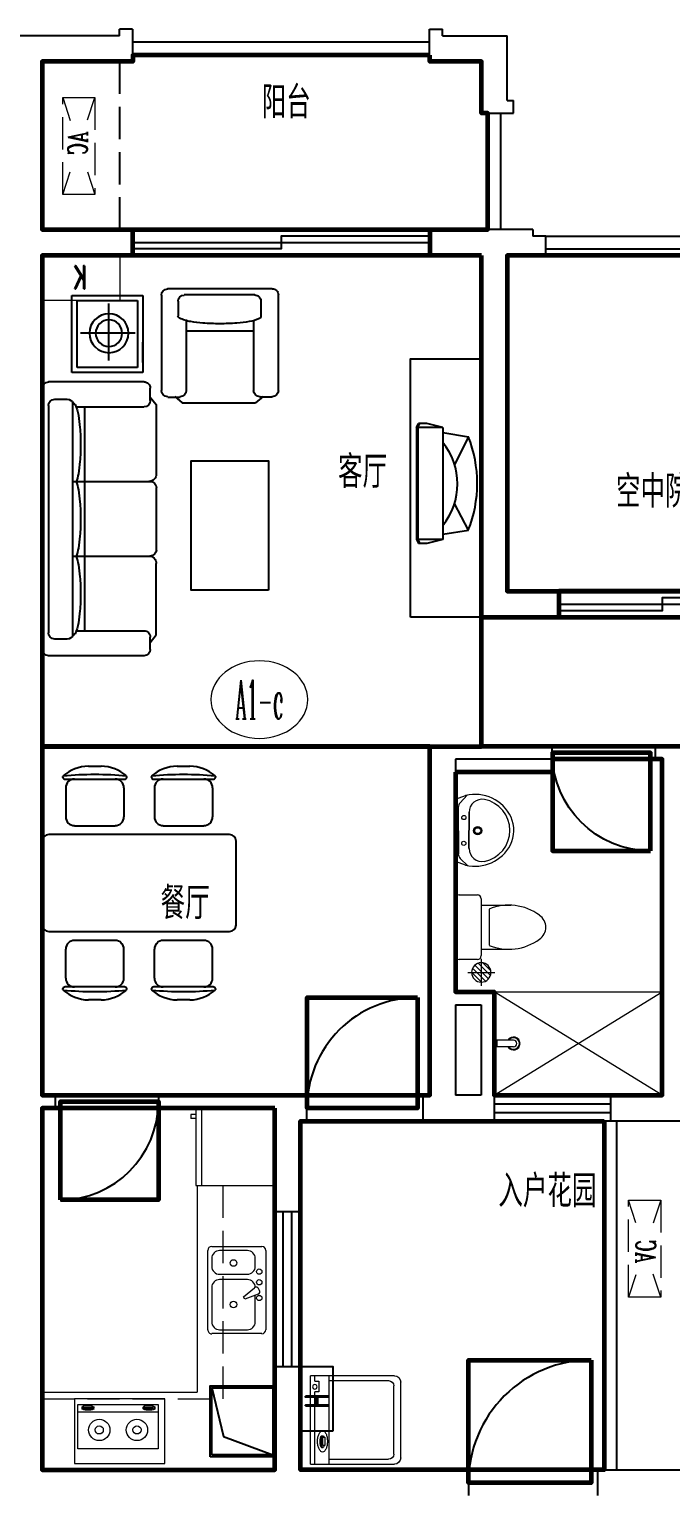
# Model space of a CAD drawing. Extents: x -503269 to -469069, y -592911 to -562261.
# Drawn here: x -486169 to -481203, y -573961 to -562611 of the extents above; entities that cross this region are included whole.
import ezdxf
from ezdxf.enums import TextEntityAlignment as Align

# ---------------------------------------------------------------- set-up
doc = ezdxf.new("R2010")
doc.units = 0
doc.header["$LTSCALE"] = 1000
doc.header["$MEASUREMENT"] = 0
doc.linetypes.add('DASH', pattern=[0.35, 0.25, -0.1])
doc.layers.get('0').update_dxf_attribs({"linetype": 'CONTINUOUS'})
for name, color, linetype, lineweight in [('AC', 11, 'CONTINUOUS', 9), ('axis3', 134, 'CONTINUOUS', 13), ('FUR1', 223, 'CONTINUOUS', 0), ('GT_卫生间', 5, 'CONTINUOUS', 60), ('GT_厨房', 4, 'CONTINUOUS', 60), ('GT_客厅', 2, 'CONTINUOUS', 60), ('GT_花园', 74, 'CONTINUOUS', 60), ('GT_过道', 30, 'CONTINUOUS', 60), ('GT_门', 245, 'CONTINUOUS', 60), ('GT_阳台', 6, 'CONTINUOUS', 60), ('GT_餐厅', 3, 'CONTINUOUS', 60), ('PS', 30, 'CONTINUOUS', 9), ('房间名称', 7, 'CONTINUOUS', 9)]:
    doc.layers.add(name, color=color, linetype=linetype, lineweight=lineweight)
for name, color, linetype in [('F', 8, 'CONTINUOUS'), ('FUR', 8, 'CONTINUOUS'), ('STAIR', 3, 'CONTINUOUS'), ('WALL', 2, 'CONTINUOUS'), ('WINDOW', 3, 'CONTINUOUS'), ('WINDOW_TEXT', 7, 'CONTINUOUS'), ('栏杆', 140, 'CONTINUOUS'), ('烟道', 193, 'CONTINUOUS'), ('热水器', 193, 'CONTINUOUS')]:
    doc.layers.add(name, color=color, linetype=linetype)
doc.styles.add('_HZTXT1', font='romand.shx', dxfattribs={"width": 0.7, "bigfont": 'hztxt.shx'})
doc.styles.add('_ROMANC', font='ROMANC', dxfattribs={"width": 0.6})
doc.styles.add('COMP', font='COMPLEX', dxfattribs={"bigfont": 'hztxt'})
doc.styles.add('DIM_FONT', font='ROMAND.shx', dxfattribs={"width": 0.7})
doc.styles.add('SIMPLEX', font='SIMPLEX.SHX')
doc.styles.get("Standard").update_dxf_attribs({"font": 'GBENOR', "bigfont": 'GBCBIG'})
doc.styles.add('ZBHZ', font='simplex.shx', dxfattribs={"width": 0.7, "bigfont": 'zbhz.shx'})

# ---------------------------------------------------------------- blocks, each defined once
blk = doc.blocks.new('_C10HGB')
at = {"linetype": 'DASH'}
for p, q in [((0, 250), (177, 191)), ((750, 250), (573, 191)), ((172, 57), (0, 0)), ((575, 58), (750, 0))]:
    blk.add_line(p, q, dxfattribs=at)
blk.add_lwpolyline([(750, 0), (750, 250), (0, 250), (0, 0), (750, 0)], dxfattribs=at)
at = {"style": '_ROMANC', "width": 0.7}
blk.add_text('AC', height=148.6, rotation=360, dxfattribs=at).set_placement((261, 60))
at = {"style": 'DIM_FONT', "width": 0.8, "flags": 9}
for tag in ['XSIZE', 'YSIZE']:
    blk.add_attdef(tag, (0, 0), '', height=0.5, dxfattribs=at)
blk = doc.blocks.new('_DBLK')
blk.add_line((-0.45, 0), (-0.45, -0.95))
blk.add_arc((-0.45, 0), 0.95, 270, 0)
at = {"layer": 'WINDOW_TEXT', "style": 'SIMPLEX', "flags": 9}
blk.add_attdef('A', text='', height=1, dxfattribs=at).set_placement((0, 1.5), align=Align.MIDDLE)
blk = doc.blocks.new('_WBLK')
for p, q in [((-0.5, 0.5), (0.5, 0.5)), ((0.5, 0.1667), (-0.5, 0.1667)), ((0.5, -0.1667), (-0.5, -0.1667)), ((-0.5, -0.5), (0.5, -0.5))]:
    blk.add_line(p, q)
at = {"layer": 'WINDOW_TEXT', "style": 'SIMPLEX', "flags": 9}
blk.add_attdef('A', text='', height=1, dxfattribs=at).set_placement((0, 1.5), align=Align.MIDDLE)
blk = doc.blocks.new('KT1')
at = {"layer": 'AC'}
blk.add_lwpolyline([(243659, 39366), (244009, 39366), (244009, 39966), (243659, 39966)], close=True, dxfattribs=at)
at = {"layer": 'AC', "style": '_HZTXT1', "width": 0.7}
blk.add_text('K', height=180, rotation=270, dxfattribs=at).set_placement((243748, 39714))
blk = doc.blocks.new('A$C3C1C112D')
for p, q in [((690, 706), (0, 706)), ((0, 50), (0, 706)), ((690, 706), (690, 50)), ((43, 670), (0, 670)), ((43, 671), (43, 640)), ((43, 640), (126, 640)), ((126, 640), (126, 671)), ((690, 670), (126, 670)), ((468, 619), (468, 607)), ((478, 610), (478, 593)), ((543, 610), (478, 610)), ((478, 593), (543, 593)), ((543, 593), (543, 610)), ((560, 618), (560, 607)), ((0, 561), (690, 561)), ((38, 562), (38, 95)), ((652, 562), (652, 95)), ((640, 0), (50, 0)), ((612, 55), (78, 55))]:
    blk.add_line(p, q)
blk.add_lwpolyline([(428, 611, 0.185158), (433, 599, 0.102042), (453, 584, 0.060862), (478, 576, 0.047173), (511, 573, 0.047173), (545, 576, 0.060862), (570, 584, 0.102042), (590, 599, 0.185158), (595, 611, 0.185158), (590, 624, 0.102042), (570, 638, 0.060862), (545, 647, 0.047173), (511, 650, 0.047173), (478, 647, 0.060862), (453, 638, 0.102042), (433, 624, 0.185158)], format="xyb", close=True)
for points in [[(560, 618, 0.259034), (558, 621, 0.076276), (546, 626, 0.036515), (533, 629, 0.026615), (514, 630, 0.026615), (495, 629, 0.036515), (482, 626, 0.076276), (470, 621, 0.259034), (468, 618, 0.078462), (468, 617, 0.056762)], [(560, 607, 0.259034), (558, 611, 0.076276), (546, 616, 0.036515), (533, 618, 0.026615), (514, 619, 0.026615), (495, 618, 0.036515), (482, 616, 0.076276), (470, 611, 0.259034), (468, 607, 0.259034), (470, 604, 0.056762), (478, 600, 0.036515)], [(543, 598, 0.008736), (546, 599, 0.076276), (558, 604, 0.259034), (560, 607, 0.259034)]]:
    blk.add_lwpolyline(points, format="xyb")
blk.add_circle((86, 671), 17.5)
for centre, radius, start, end in [((50, 50), 50, 180.0011, 270.0011), ((78, 95), 40, 180.0011, 270.0011), ((612, 95), 40, 270.0011, 0.0011), ((640, 50), 50, 270.0011, 0.0011)]:
    blk.add_arc(centre, radius, start, end)
at = {"oblique": 0, "width": 0.8, "flags": 9}
for tag in ['XSIZE', 'YSIZE']:
    blk.add_attdef(tag, (345, 706), '', height=0.5, rotation=0.0011, dxfattribs=at)
blk = doc.blocks.new('f')
at = {"layer": '热水器'}
blk.add_lwpolyline([(497435, 492394), (497435, 492144), (496935, 492144), (496935, 492394)], close=True, dxfattribs=at)
at = {"layer": '热水器', "style": '_HZTXT1', "oblique": -180, "text_generation_flag": 4, "width": 0.7}
blk.add_text('H', height=180, rotation=180, dxfattribs=at).set_placement((497262, 492182))
blk = doc.blocks.new('A$C69646BA1')
at = {"layer": 'FUR1'}
for p, q in [((65, 37), (7, 92)), ((38, 1), (9, 80)), ((519, 0), (38, 1)), ((41, 1), (518, 0)), ((99, 23), (459, 23)), ((420, 105), (138, 106)), ((138, 106), (420, 105)), ((495, 37), (552, 95)), ((548, 78), (519, 0))]:
    blk.add_line(p, q, dxfattribs=at)
for centre, radius in [((281, 173), 31.6), ((281, 173), 23), ((179, 66), 16.3), ((379, 65), 16.3)]:
    blk.add_circle(centre, radius, dxfattribs=at)
for centre, radius, start, end in [((307, 153), 307, 115.0915, 193.7817), ((279, 178), 244, 10.8497, 168.9284), ((279, 203), 250, 63.3535, 114.1543), ((248, 152), 309, 346.3232, 62.5659), ((139, 207), 101, 169.873, 269.3444), ((420, 206), 100, 270.0131, 10.3251), ((100, 73), 50, 226.7074, 269.8889), ((460, 72), 49.8, 269.7832, 315.4333)]:
    blk.add_arc(centre, radius, start, end, dxfattribs=at)
blk = doc.blocks.new('A$C466029EA')
for p, q in [((80, 200), (80, 430)), ((420, 200), (420, 430)), ((110, 260), (390, 260)), ((0, 30), (0, 170)), ((30, 200), (470, 200)), ((500, 170), (500, 30)), ((470, 0), (30, 0))]:
    blk.add_line(p, q)
for centre, radius, start, end in [((250, 590), 110, 33.4509, 146.5491), ((477, 413), 398, 143.3619, 202.5495), ((23, 413), 398, 337.4505, 36.6381), ((30, 170), 30, 90, 180), ((470, 170), 30, 0, 90), ((30, 30), 30, 180, 270), ((470, 30), 30, 270, 0)]:
    blk.add_arc(centre, radius, start, end)
at = {"style": 'DIM_FONT', "width": 0.8, "flags": 9}
for tag in ['YSIZE', 'XSIZE']:
    blk.add_attdef(tag, (250, 0), '', height=0.5, dxfattribs=at)
blk = doc.blocks.new('hdgfd')
at = {"layer": 'FUR1'}
for p, q in [((714922, 322637), (714852, 322637)), ((714852, 322627), (714852, 322637)), ((714922, 322627), (714852, 322627)), ((714862, 322487), (714862, 322627)), ((714912, 322617), (714862, 322617)), ((714912, 322487), (714912, 322627)), ((714922, 322627), (714922, 322637))]:
    blk.add_line(p, q, dxfattribs=at)
for radius, start, end in [(50, 120, 60), (45, 123.749, 56.251), (25, 180, 0)]:
    blk.add_arc((714887, 322487), radius, start, end, dxfattribs=at)
blk = doc.blocks.new('A$C64DF1172')
at = {"layer": 'PS', "linetype": 'ByBlock'}
h = blk.add_hatch(dxfattribs=at)
h.set_pattern_fill('ANSI31', color=256, scale=150, angle=180, style=0)
h.set_pattern_definition([(315, (-453209.595, 198025.227), (-13.25825215, -13.25825215), [])])
h.paths.add_polyline_path([(20, 70, 1), (120, 70, 1)])
for p, q in [((70, 140, 0), (70, 0, 0)), ((0, 70, 0), (140, 70, 0))]:
    blk.add_line(p, q, dxfattribs=at)
blk.add_circle((70, 70, 0), 50, dxfattribs=at)
blk = doc.blocks.new('JAFDSF')
at = {"layer": 'FUR1'}
for p, q in [((707041, 322322), (705741, 322322)), ((705741, 321522), (707041, 322322)), ((707041, 321522), (705741, 322322))]:
    blk.add_line(p, q, dxfattribs=at)
at = {"layer": 'WALL'}
for p, q in [((707041, 322322), (707041, 321522)), ((707041, 322322), (707341, 322322)), ((707141, 322222), (707141, 321522)), ((707341, 322222), (707141, 322222)), ((707141, 321522), (707341, 321522))]:
    blk.add_line(p, q, dxfattribs=at)
at = {"layer": 'FUR1', "xscale": -1}
for name, p, rotation in [('A$C69646BA1', (707342, 323850), 89.88893833648052), ('A$C466029EA', (707341, 323072), 90), ('hdgfd', (384404, -392965), 270)]:
    blk.add_blockref(name, p, dxfattribs=dict(at, rotation=rotation))
at = {"layer": 'PS', "xscale": 1.5, "yscale": 1.5, "zscale": 1.5, "rotation": 270}
blk.add_blockref('A$C64DF1172', (707036, 322577, 0), dxfattribs=at)
blk = doc.blocks.new('REF1')
for p, q in [((-300, -566), (300, -566)), ((-250, -610), (-250, -650)), ((-250, -650), (-220, -650)), ((-220, -610), (-220, -650))]:
    blk.add_line(p, q)
blk.add_lwpolyline([(-300, -610), (300, -610), (300, 0), (-300, 0)], close=True)
blk = doc.blocks.new('M_E29JIV')
at = {"color": 0, "linetype": 'ByBlock'}
for p, q in [((0, -307), (0, 307)), ((31, 337), (419, 337)), ((82, 245), (82, 40)), ((358, 307), (143, 307)), ((419, -20), (419, 245)), ((450, 307), (450, -307)), ((48, 2), (57, -12)), ((59, 31), (163, 70)), ((173, 53), (87, -18)), ((163, 70), (173, 53)), ((143, -82), (358, -82)), ((82, -184), (82, -245)), ((358, -123), (143, -123)), ((419, -245), (419, -184)), ((419, -338), (31, -338)), ((143, -307), (358, -307))]:
    blk.add_line(p, q, dxfattribs=at)
for centre, radius in [((251, 112), 25.6), ((51, 61), 20.5), ((51, -61), 20.5), ((51, -143), 20.5), ((251, -210), 25.6)]:
    blk.add_circle(centre, radius, dxfattribs=at)
for centre, radius, start, end in [((31, 307), 30.7, 90, 180), ((143, 245), 61.4, 90, 180), ((358, 245), 61.4, 0, 90), ((419, 307), 30.7, 0, 90), ((66, 12), 20.5, 110.5377, 210), ((74, -2), 20.5, 210, 309.4623), ((143, -20), 61.4, 180, 270), ((358, -20), 61.4, 270, 0), ((143, -184), 61.4, 90, 180), ((358, -184), 61.4, 0, 90), ((31, -307), 30.7, 180, 270), ((143, -245), 61.4, 180, 270), ((358, -245), 61.4, 270, 0), ((419, -307), 30.7, 270, 0)]:
    blk.add_arc(centre, radius, start, end, dxfattribs=at)
at = {"style": 'DIM_FONT', "width": 0.8, "flags": 9}
for tag in ['XSIZE', 'YSIZE']:
    blk.add_attdef(tag, (0, 0), '', height=0.5, dxfattribs=at)
blk = doc.blocks.new('A$C65CE207E')
for p, q in [((500, 700), (0, 700)), ((0, 700), (0, 0)), ((500, 0), (500, 700)), ((44, 649), (387, 649)), ((44, 27), (44, 649)), ((52, 607), (68, 607)), ((52, 543), (52, 607)), ((77, 624), (66, 624)), ((68, 607), (68, 543)), ((100, 27), (100, 649)), ((387, 649), (387, 27)), ((68, 543), (52, 543)), ((78, 532), (66, 532)), ((52, 70), (52, 134)), ((52, 134), (68, 134)), ((77, 151), (66, 151)), ((68, 134), (68, 70)), ((387, 27), (44, 27)), ((68, 70), (52, 70)), ((78, 59), (66, 59)), ((0, 0), (500, 0))]:
    blk.add_line(p, q)
for points in [[(57, 607, -0.008736), (58, 610, -0.076276), (63, 622, -0.259034), (66, 624, -0.259034)], [(66, 624, -0.259034), (70, 622, -0.076276), (75, 610, -0.036515), (77, 597, -0.026615), (78, 578, -0.026615), (77, 559, -0.036515), (75, 546, -0.076276), (70, 534, -0.259034), (66, 532, -0.259034), (63, 534, -0.056762), (59, 543, -0.036515)], [(77, 624, -0.259034), (80, 622, -0.076276), (85, 610, -0.036515), (88, 597, -0.026615), (89, 578, -0.026615), (88, 559, -0.036515), (85, 546, -0.076276), (80, 534, -0.259034), (77, 532, -0.078462), (76, 532, -0.056762)], [(57, 134, -0.008736), (58, 137, -0.076276), (63, 149, -0.259034), (66, 151, -0.259034)], [(66, 151, -0.259034), (70, 149, -0.076276), (75, 137, -0.036515), (77, 124, -0.026615), (78, 105, -0.026615), (77, 86, -0.036515), (75, 73, -0.076276), (70, 61, -0.259034), (66, 59, -0.259034), (63, 61, -0.056762), (59, 70, -0.036515)], [(77, 151, -0.259034), (80, 149, -0.076276), (85, 137, -0.036515), (88, 124, -0.026615), (89, 105, -0.026615), (88, 86, -0.036515), (85, 73, -0.076276), (80, 61, -0.259034), (77, 59, -0.078462), (76, 59, -0.056762)]]:
    blk.add_lwpolyline(points, format="xyb")
for centre, radius in [((241, 484), 82.5), ((241, 484), 31.6), ((241, 192), 82.5), ((241, 192), 31.6)]:
    blk.add_circle(centre, radius)
at = {"oblique": -180, "text_generation_flag": 4, "width": 0.8, "flags": 9}
for tag in ['YSIZE', 'XSIZE']:
    blk.add_attdef(tag, (500, 350), '', height=0.5, rotation=90, dxfattribs=at)
blk = doc.blocks.new('ht')
at = {"layer": '烟道'}
for points in [[(452112, 309628), (452112, 309078), (451612, 309078), (451612, 309628)], [(452097, 309613), (452097, 309093), (451627, 309093), (451627, 309613)]]:
    blk.add_lwpolyline(points, close=True, dxfattribs=at)
blk.add_lwpolyline([(452097, 309093), (452008, 309471), (451627, 309613)], dxfattribs=at)
blk = doc.blocks.new('jgdgsdgsdgsd')
at = {"layer": 'FUR1'}
for p in [(640303, 466840), (639103, 465240)]:
    blk.add_line(p, (640303, 465240), dxfattribs=at)
at = {"layer": 'FUR1', "linetype": 'DASH'}
for p, q in [((640503, 466840), (640503, 465190)), ((639103, 465190), (640403, 465190))]:
    blk.add_line(p, q, dxfattribs=at)
at = {"layer": 'WALL'}
for p, q in [((639803, 474240), (639103, 474240)), ((639803, 474040), (639803, 474240)), ((642103, 474040), (642103, 474240)), ((642903, 474240), (642103, 474240)), ((642903, 474240), (642903, 474190)), ((643003, 474190), (642903, 474190)), ((643003, 474040), (643003, 474190)), ((639803, 474040), (639103, 474040)), ((639103, 474040), (639103, 467540)), ((642503, 474040), (642103, 474040)), ((642503, 471240), (642503, 474040)), ((642703, 471440), (642703, 474040)), ((643003, 474040), (642703, 474040)), ((643103, 471440), (642703, 471440)), ((643103, 471440), (643103, 471240)), ((643103, 471240), (642503, 471240)), ((643053, 470240), (642103, 470240)), ((642103, 470240), (642103, 467540)), ((643053, 470140), (643053, 470240)), ((643853, 470140), (643853, 470240)), ((644103, 470240), (643853, 470240)), ((643053, 470140), (642303, 470140)), ((642303, 470140), (642303, 468340)), ((643903, 470140), (643853, 470140)), ((643903, 470140), (643903, 467540)), ((642303, 468240), (642303, 467540)), ((639103, 467540), (639203, 467540)), ((639203, 467540), (639203, 467440)), ((640003, 467540), (641153, 467540)), ((640003, 467540), (640003, 467440)), ((641153, 467340), (641153, 467540)), ((642053, 467540), (642103, 467540)), ((642053, 467340), (642053, 467540)), ((642503, 467540), (642303, 467540)), ((642603, 467540), (642603, 467340)), ((643903, 467540), (643503, 467540)), ((643503, 467540), (643503, 467340)), ((639103, 467440), (639203, 467440)), ((639103, 467440), (639103, 464640)), ((640003, 467440), (640903, 467440)), ((640903, 467440), (640903, 466640)), ((641153, 467340), (641103, 467340)), ((641103, 467340), (641103, 466640)), ((642603, 467340), (642053, 467340)), ((647003, 467340), (643503, 467340)), ((640903, 466640), (641103, 466640)), ((640903, 465440), (640903, 464640)), ((640903, 465440), (641103, 465440)), ((641103, 465440), (641103, 464640)), ((639103, 464640), (640903, 464640)), ((641103, 464640), (642403, 464640)), ((642403, 464640), (642403, 464440)), ((643403, 464640), (643403, 464440)), ((643403, 464640), (644103, 464640))]:
    blk.add_line(p, q, dxfattribs=at)
at = {"layer": 'WINDOW'}
for p, q in [((642103, 474240), (639803, 474240)), ((642103, 474040), (639803, 474040)), ((644703, 471440), (643103, 471440)), ((644703, 471240), (643103, 471240))]:
    blk.add_line(p, q, dxfattribs=at)
for points in [[(639803, 474140), (640953, 474140), (640953, 474090), (639803, 474090)], [(639803, 474140), (640953, 474140), (640953, 474090), (639803, 474090)], [(642103, 474190), (640953, 474190), (640953, 474140), (642103, 474140)], [(644703, 471390), (643903, 471390), (643903, 471340), (644703, 471340)], [(643103, 471340), (643903, 471340), (643903, 471290), (643103, 471290)], [(643103, 471340), (643903, 471340), (643903, 471290), (643103, 471290)]]:
    blk.add_lwpolyline(points, close=True, dxfattribs=at)
at = {"layer": '栏杆'}
for p, q in [((643003, 474190), (644803, 474190)), ((643003, 474090), (644803, 474090)), ((643453, 464640), (643453, 467340)), ((643553, 464640), (643553, 467340))]:
    blk.add_line(p, q, dxfattribs=at)
at = {"layer": 'AC', "xscale": -1, "rotation": 270}
for name, p in [('KT1', (599738, 230032)), ('_C10HGB', (643643, 465977))]:
    blk.add_blockref(name, p, dxfattribs=at)
at = {"layer": 'FUR1'}
for name, p, rotation in [('REF1', (640903, 467140), 269.999999936634), ('M_E29JIV', (640835, 466031), 180.0000000466906), ('ht', (1092515, 774368), 180), ('A$C65CE207E', (639353, 465190), 270)]:
    blk.add_blockref(name, p, dxfattribs=dict(at, rotation=rotation))
at = {"layer": 'FUR1', "xscale": -0.9916666666395026, "yscale": 0.9916666666395026, "zscale": 0.9916666666666667, "rotation": 89.99999956952593}
blk.add_blockref('A$C3C1C112D', (641880, 465368), dxfattribs=at)
at = {"layer": 'WINDOW', "yscale": 800, "zscale": 800}
for p, xscale in [((643453, 470190), -800), ((639603, 467490), 800)]:
    blk.add_blockref('_DBLK', p, dxfattribs=dict(at, xscale=xscale))
at = {"layer": 'WINDOW'}
for name, p, xscale, yscale, zscale, rotation in [('_DBLK', (641603, 467440), 900, 900, 900, 180), ('_WBLK', (643053, 467440), 900, 200, 900, 180), ('_WBLK', (641003, 466040), 1200, 200.0000000001164, 1200, 270), ('_DBLK', (642903, 464540), 1000, 1000, 1000, 180)]:
    blk.add_blockref(name, p, dxfattribs=dict(at, xscale=xscale, yscale=yscale, zscale=zscale, rotation=rotation))
at = {"layer": '房间名称', "xscale": -1}
blk.add_blockref('JAFDSF', (1349644, 146018), dxfattribs=at)
at = {"layer": '热水器', "rotation": 270}
blk.add_blockref('f', (148959, 962375), dxfattribs=at)
blk = doc.blocks.new('ytt')
at = {"layer": 'STAIR', "linetype": 'DASH'}
blk.add_line((465641, 389658), (465641, 388358), dxfattribs=at)
at = {"layer": 'WALL'}
for p, q in [((465741, 389908), (465641, 389908)), ((465641, 389858), (465641, 389908)), ((465741, 389908), (465741, 389658)), ((468041, 389658), (468041, 389908)), ((468041, 389908), (468141, 389908)), ((468141, 389858), (468141, 389908)), ((465641, 389858), (464241, 389858)), ((468141, 389858), (468641, 389858)), ((468641, 389358), (468641, 389858)), ((465041, 389658), (465741, 389658)), ((465041, 389658), (465041, 388358)), ((468041, 389658), (468441, 389658)), ((468441, 389258), (468441, 389658)), ((468641, 389358), (468691, 389358)), ((468691, 389258), (468691, 389358)), ((468441, 389258), (468691, 389258))]:
    blk.add_line(p, q, dxfattribs=at)
at = {"layer": '栏杆'}
for p, q in [((468041, 389808), (465741, 389808)), ((468041, 389708), (465741, 389708)), ((468491, 389258), (468491, 388358)), ((468591, 389258), (468591, 388358))]:
    blk.add_line(p, q, dxfattribs=at)
at = {"layer": 'AC', "xscale": -1, "rotation": 90}
blk.add_blockref('_C10HGB', (465450, 389379), dxfattribs=at)
blk = doc.blocks.new('M_C25MYD')
for p, q in [((-389, 921), (-290, 921)), ((298, 921), (397, 921)), ((-569, 821), (-109, 821)), ((117, 821), (577, 821)), ((-564, 754), (-564, 529)), ((-114, 754), (-114, 529)), ((122, 754), (122, 529)), ((572, 754), (572, 529)), ((-497, 461), (-182, 461)), ((190, 461), (505, 461)), ((-746, 342), (-746, -308)), ((704, 392), (-696, 392)), ((754, -308), (754, 342)), ((-696, -358), (704, -358)), ((-182, -427), (-497, -427)), ((505, -427), (190, -427)), ((-564, -720), (-564, -495)), ((-114, -720), (-114, -495)), ((122, -720), (122, -495)), ((572, -720), (572, -495)), ((-109, -787), (-569, -787)), ((577, -787), (117, -787)), ((-290, -887), (-389, -887)), ((397, -887), (298, -887))]:
    blk.add_line(p, q)
for centre, radius, start, end in [((-379, 606), 316, 91.7651, 130.7265), ((-300, 606), 316, 49.2735, 88.2349), ((307, 606), 316, 91.7651, 130.7265), ((387, 606), 316, 49.2735, 88.2349), ((-579, 837), 10, 130.7265, 202.67), ((-569, 841), 20, 202.67, 270), ((-339, -1857), 2713, 84.8023, 95.1977), ((-497, 754), 67.5, 90, 180), ((-182, 754), 67.5, 0, 90), ((-109, 841), 20, 270, 337.33), ((-100, 837), 10, 337.33, 49.2735), ((108, 837), 10, 130.7265, 202.67), ((117, 841), 20, 202.67, 270), ((347, -1857), 2713, 84.8023, 95.1977), ((190, 754), 67.5, 90, 180), ((505, 754), 67.5, 0, 90), ((577, 841), 20, 270, 337.33), ((587, 837), 10, 337.33, 49.2735), ((-497, 529), 67.5, 180, 270), ((-182, 529), 67.5, 270, 0), ((190, 529), 67.5, 180, 270), ((505, 529), 67.5, 270, 0), ((-696, 342), 50, 90, 180), ((704, 342), 50, 0, 90), ((-696, -308), 50, 180, 270), ((704, -308), 50, 270, 0), ((-497, -495), 67.5, 90, 180), ((-182, -495), 67.5, 0, 90), ((190, -495), 67.5, 90, 180), ((505, -495), 67.5, 0, 90), ((-569, -807), 20, 90, 157.33), ((-497, -720), 67.5, 180, 270), ((-182, -720), 67.5, 270, 0), ((-109, -807), 20, 22.67, 90), ((117, -807), 20, 90, 157.33), ((190, -720), 67.5, 180, 270), ((505, -720), 67.5, 270, 0), ((577, -807), 20, 22.67, 90), ((-579, -803), 10, 157.33, 229.2735), ((-379, -572), 316, 229.2735, 268.2349), ((-339, 1890), 2713, 264.8023, 275.1977), ((-300, -572), 316, 271.7651, 310.7265), ((-100, -803), 10, 310.7265, 22.67), ((108, -803), 10, 157.33, 229.2735), ((307, -572), 316, 229.2735, 268.2349), ((347, 1890), 2713, 264.8023, 275.1977), ((387, -572), 316, 271.7651, 310.7265), ((587, -803), 10, 310.7265, 22.67)]:
    blk.add_arc(centre, radius, start, end)
at = {"width": 0.8, "flags": 9}
for tag in ['XSIZE', 'YSIZE']:
    blk.add_attdef(tag, (0, 0), '', height=0.5, dxfattribs=at)
blk = doc.blocks.new('A$C36161383')
for p, q in [((2052, 1828), (2792, 1828)), ((2005, 1710), (1957, 1652)), ((2004, 1684), (2004, 1780)), ((2840, 1780), (2840, 970)), ((1957, 1083), (1957, 1652)), ((2594, 1635), (2052, 1636)), ((2512, 1631), (2512, 1118)), ((2744, 1693), (2628, 1693)), ((2792, 1645), (2792, 1099)), ((2796, 1536), (2792, 1536)), ((2792, 1436), (2792, 1435)), ((2005, 1025), (1957, 1083)), ((2002, 972), (2002, 1068)), ((2594, 1115), (2052, 1115)), ((2743, 1051), (2631, 1051)), ((2791, 922), (2052, 922)), ((48, 836), (144, 836)), ((103, 835), (161, 883)), ((161, 883), (713, 883)), ((189, 803), (191, 801)), ((770, 235), (770, 835)), ((1300, 883), (819, 883)), ((1348, 235), (1348, 835)), ((1943, 883), (1406, 883)), ((2001, 835), (1943, 883)), ((1974, 836), (2071, 836)), ((0, 48), (0, 788)), ((193, 258), (193, 788)), ((1927, 257), (1927, 786)), ((2119, 788), (2119, 48)), ((2192, 778), (2192, 230)), ((2788, 778), (2192, 778)), ((2231, 738), (2231, 270)), ((2749, 738), (2231, 738)), ((2269, 778), (2427, 778)), ((2496, 718), (2496, 295)), ((2749, 270), (2749, 738)), ((2788, 230), (2788, 778)), ((2284, 516), (2727, 516)), ((1958, 235), (155, 235)), ((1922, 328), (196, 328)), ((1926, 258), (1926, 260)), ((2192, 230), (2788, 230)), ((2231, 270), (2749, 270)), ((129, 96), (129, 193)), ((1984, 96), (1984, 193)), ((1936, 48), (177, 48)), ((2071, 0), (48, 0))]:
    blk.add_line(p, q)
blk.add_lwpolyline([(508, 1752), (508, 1152), (1508, 1152), (1508, 1752)], close=True)
for radius in [151, 103]:
    blk.add_circle((2496, 516), radius)
for centre, radius, start, end in [((2052, 1780), 48.2, 89.977, 179.977), ((2792, 1780), 48.2, 359.977, 89.977), ((2052, 1684), 48.2, 179.977, 269.977), ((3459, 1439), 888, 169.4624, 175.5808), ((2947, 1534), 368, 156.2624, 169.4624), ((2628, 1674), 19.3, 89.977, 156.2624), ((2744, 1645), 48.2, 359.977, 89.977), ((4289, 1374), 1720, 175.5808, 179.977), ((4289, 1374), 1720, 179.977, 184.3732), ((3459, 1311), 888, 184.3732, 190.4916), ((2947, 1216), 368, 190.4916, 204.8181), ((2052, 1067), 48.2, 89.977, 179.977), ((2631, 1070), 19.3, 204.8181, 269.977), ((2743, 1099), 48.2, 269.977, 359.977), ((2052, 970), 48.2, 179.977, 269.977), ((2791, 970), 48.2, 269.977, 359.977), ((48, 788), 48.2, 90, 180), ((144, 788), 48.2, 360, 90), ((713, 825), 57.8, 0, 90), ((819, 835), 48.2, 90, 180), ((1300, 835), 48.2, 360, 90), ((1406, 825), 57.8, 90, 180), ((1974, 788), 48.2, 90, 180), ((2071, 788), 48.2, 360, 90), ((177, 193), 48.2, 111.7614, 180), ((177, 237), 17.5, 114.1363, 179.7479), ((320, -82), 368, 100.5146, 114.1363), ((415, -594), 888, 94.3962, 100.5146), ((479, -1423), 1720, 90, 94.3962), ((479, -1423), 1720, 85.6038, 90), ((542, -594), 888, 79.4854, 85.6038), ((637, -82), 368, 68.9667, 79.4854), ((899, -82), 368, 100.5146, 111.0333), ((994, -594), 888, 94.3962, 100.5146), ((1058, -1423), 1720, 90, 94.3962), ((1058, -1423), 1720, 85.6038, 90), ((1122, -594), 888, 79.4854, 85.6038), ((1217, -82), 368, 68.9667, 79.4854), ((1475, -82), 368, 100.5146, 111.0333), ((1570, -594), 888, 94.3962, 100.5146), ((1634, -1423), 1720, 90, 94.3962), ((1634, -1423), 1720, 85.6038, 90), ((1698, -594), 888, 79.4854, 85.6038), ((1793, -82), 368, 65.8637, 79.4854), ((1936, 237), 17.5, 0.4251, 65.8637), ((1936, 193), 48.2, 360, 68.4088), ((48, 48), 48.2, 180, 270), ((177, 96), 48.2, 180, 270), ((1936, 96), 48.2, 270, 360), ((2071, 48), 48.2, 270, 360)]:
    blk.add_arc(centre, radius, start, end)
blk = doc.blocks.new('A$C0E8A3607')
for p, q in [((70, 205), (101, 402)), ((101, 402), (316, 296)), ((826, 402), (618, 296)), ((856, 205), (826, 402)), ((30, 205), (0, 81)), ((30, 205), (897, 205)), ((30, 205), (30, 0)), ((897, 205), (897, 0)), ((897, 205), (897, 0)), ((897, 205), (927, 81)), ((0, 81), (0, 16)), ((30, 0), (0, 16)), ((32, 10), (2, 25)), ((30, 10), (897, 10)), ((895, 10), (925, 25)), ((897, 0), (927, 16)), ((927, 81), (927, 16)), ((30, 0), (897, 0))]:
    blk.add_line(p, q)
for centre, radius, start, end in [((463, -508), 979, 68.2528, 111.7472), ((467, -193), 511, 50.9799, 129.0201)]:
    blk.add_arc(centre, radius, start, end)
blk = doc.blocks.new('A$C453044A9')
at = {"xscale": -1}
blk.add_blockref('A$C0E8A3607', (927, 0), dxfattribs=at)
blk = doc.blocks.new('_INDEX1')
at = {"const_width": 0.035}
blk.add_lwpolyline([(-0.5, 0, 1), (0.5, 0, 1)], format="xyb", close=True, dxfattribs=at)
at = {"style": 'COMP', "width": 2.333333}
blk.add_attdef('1', text='', height=0.5, dxfattribs=at).set_placement((-0.25, -0.25), (0.25, -0.25), align=Align.FIT)

msp = doc.modelspace()

# ---------------------------------------------------------------- linework, layer by layer
at = {"layer": 'FUR'}
msp.add_lwpolyline([(-483219, -567161), (-483219, -565161), (-482669, -565161), (-482669, -567161)], close=True, dxfattribs=at)
at = {"layer": 'GT_卫生间'}
msp.add_lwpolyline([(-482869, -568361), (-482869, -570061), (-482569, -570061), (-482569, -570861), (-481269, -570861), (-481269, -568261), (-482119, -568261), (-482119, -568361), (-482869, -568361)], dxfattribs=at)
at = {"layer": 'GT_厨房'}
msp.add_lwpolyline([(-484269, -570961), (-486069, -570961), (-486069, -573761), (-484269, -573761), (-484269, -570961)], dxfattribs=at)
at = {"layer": 'GT_客厅'}
msp.add_lwpolyline([(-482669, -564361), (-486069, -564361), (-486069, -568161), (-482669, -568161), (-482669, -564361)], dxfattribs=at)
at = {"layer": 'GT_花园'}
for points in [[(-479969, -564361), (-482469, -564361), (-482469, -566961), (-479969, -566961), (-479969, -564361)], [(-481719, -571061), (-481719, -573761), (-484069, -573761), (-484069, -571061), (-481719, -571061)]]:
    msp.add_lwpolyline(points, dxfattribs=at)
at = {"layer": 'GT_过道'}
msp.add_lwpolyline([(-479869, -567161), (-479869, -568161), (-482669, -568161), (-482669, -567161), (-479869, -567161)], dxfattribs=at)
at = {"layer": 'GT_门'}
for points in [[(-483069, -564211), (-483069, -564361), (-485369, -564361), (-485369, -564161), (-483069, -564161), (-483069, -564211)], [(-482069, -566961), (-482069, -567161), (-480469, -567161), (-480469, -566961), (-482069, -566961)], [(-481359, -568971), (-481359, -568211), (-482119, -568211), (-482119, -568971), (-481359, -568971)], [(-483164, -570106), (-483164, -570961), (-484019, -570961), (-484019, -570106), (-483164, -570106)], [(-485929, -571671), (-485929, -570911), (-485169, -570911), (-485169, -571671), (-485929, -571671)], [(-481819, -572911), (-481819, -573861), (-482769, -573861), (-482769, -572911), (-481819, -572911)]]:
    msp.add_lwpolyline(points, dxfattribs=at)
at = {"layer": 'GT_阳台'}
msp.add_lwpolyline([(-483069, -562811), (-485369, -562811), (-485369, -562861), (-486069, -562861), (-486069, -564161), (-482619, -564161), (-482619, -563261), (-482669, -563261), (-482669, -562861), (-483069, -562861), (-483069, -562811)], dxfattribs=at)
at = {"layer": 'GT_餐厅'}
msp.add_lwpolyline([(-483069, -568161), (-486069, -568161), (-486069, -570861), (-483069, -570861), (-483069, -568161)], dxfattribs=at)
at = {"layer": 'WALL'}
msp.add_line((-486069, -562861), (-486069, -564161), dxfattribs=at)

# ---------------------------------------------------------------- block references
msp.add_blockref('ytt', (-951111, -952519))
at = {"layer": 'axis3'}
msp.add_blockref('jgdgsdgsdgsd', (-1125173, -1038401), dxfattribs=at)
at = {"layer": 'F', "linetype": 'Continuous', "extrusion": (0, 0, -1), "xscale": -1, "zscale": -1}
msp.add_blockref('M_C25MYD', (485323, -569236), dxfattribs=at)
msp.add_blockref('M_C25MYD', (485323, -569236), dxfattribs=at)
at = {"layer": 'FUR', "xscale": -1, "rotation": 270.0000006403302}
for name, p in [('A$C36161383', (-486069, -567459)), ('A$C36161383', (-486069, -567459)), ('A$C453044A9', (-483172, -566590))]:
    msp.add_blockref(name, p, dxfattribs=at)
at = {"layer": '房间名称'}
ref = msp.add_blockref('_INDEX1', (-484388, -567799), dxfattribs=dict(at, xscale=750, yscale=600, zscale=750))
ref.add_attrib('1', 'A1-c', dxfattribs={"layer": '0', "height": 300, "style": 'COMP', "width": 0.35}).set_placement((-484575, -567949), (-484200, -567949), align=Align.FIT)

# ---------------------------------------------------------------- texts
at = {"layer": '房间名称', "style": 'ZBHZ', "width": 0.8}
for s, p in [('阳台', (-484180, -563301)), ('客厅', (-483589, -566161)), ('空中院馆', (-481247, -566313)), ('餐厅', (-484963, -569499)), ('餐厅', (-484963, -569499)), ('入户花园', (-482158, -571728))]:
    msp.add_text(s, height=250, dxfattribs=at).set_placement(p, align=Align.CENTER)

doc.saveas('drawing.dxf')
